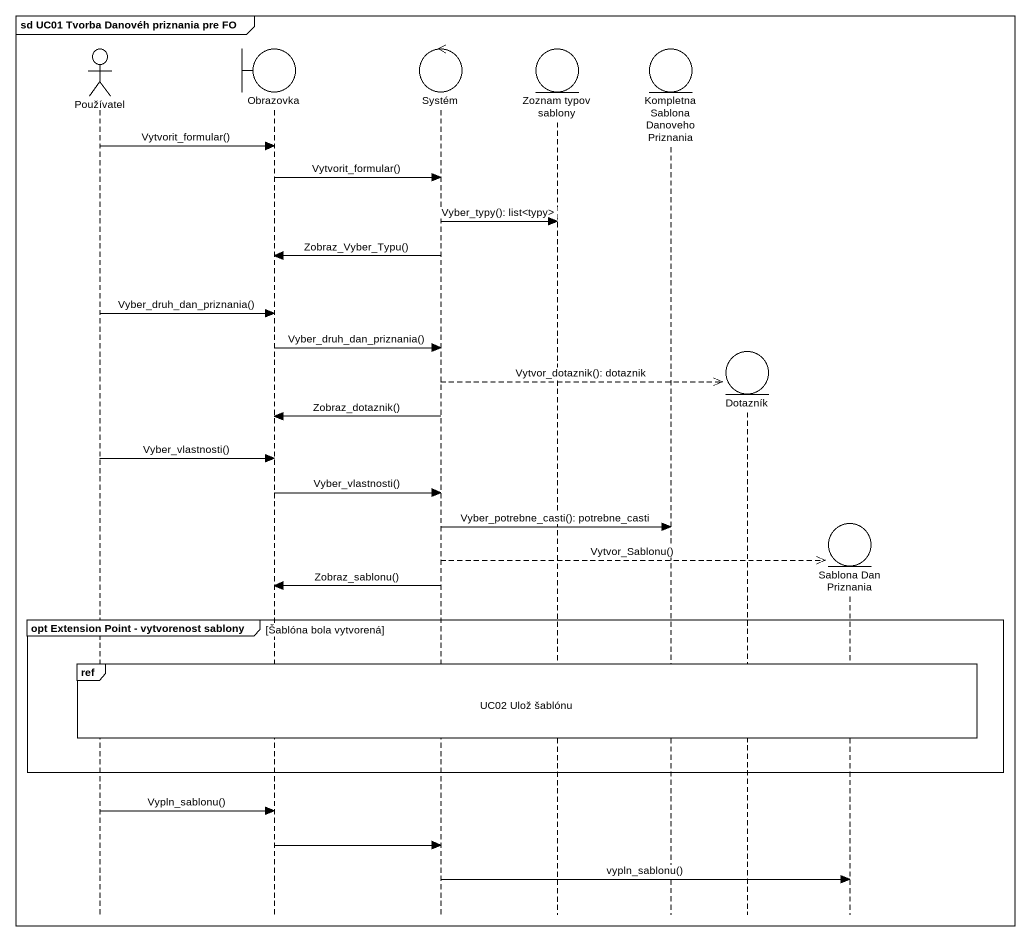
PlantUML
@startuml
mainframe sd UC01 Tvorba Danovéh priznania pre FO
hide footbox
actor Používatel
boundary Obrazovka
control Systém
entity "Zoznam typov sablony" as Zoznam_typov_sablony
entity "Kompletna Sablona Danoveho Priznania" as Kompletna_Sablona_Danoveho
entity Dotazník
entity "Sablona Dan Priznania" as Sablona_Dan_Priznania

Používatel -> Obrazovka : Vytvorit_formular()
Obrazovka -> Systém : Vytvorit_formular()
Systém -> Zoznam_typov_sablony : Vyber_typy(): list<typy>
Systém -> Obrazovka : Zobraz_Vyber_Typu()
Používatel -> Obrazovka : Vyber_druh_dan_priznania()
Obrazovka -> Systém : Vyber_druh_dan_priznania()
Systém -->> Dotazník ** : Vytvor_dotaznik(): dotaznik
Systém -> Obrazovka : Zobraz_dotaznik()
Používatel -> Obrazovka : Vyber_vlastnosti()
Obrazovka -> Systém : Vyber_vlastnosti()
Systém -> Kompletna_Sablona_Danoveho : Vyber_potrebne_casti(): potrebne_casti
Systém -->> Sablona_Dan_Priznania ** : Vytvor_Sablonu()
Systém -> Obrazovka : Zobraz_sablonu()
group opt Extension Point - vytvorenost sablony [Šablóna bola vytvorená]
  ref over Používatel, Obrazovka, Systém, Zoznam_typov_sablony, Kompletna_Sablona_Danoveho, Dotazník, Sablona_Dan_Priznania : UC02 Ulož šablónu
end
Používatel -> Obrazovka : Vypln_sablonu()
Obrazovka -> Systém
Systém -> Sablona_Dan_Priznania : vypln_sablonu()
@enduml
